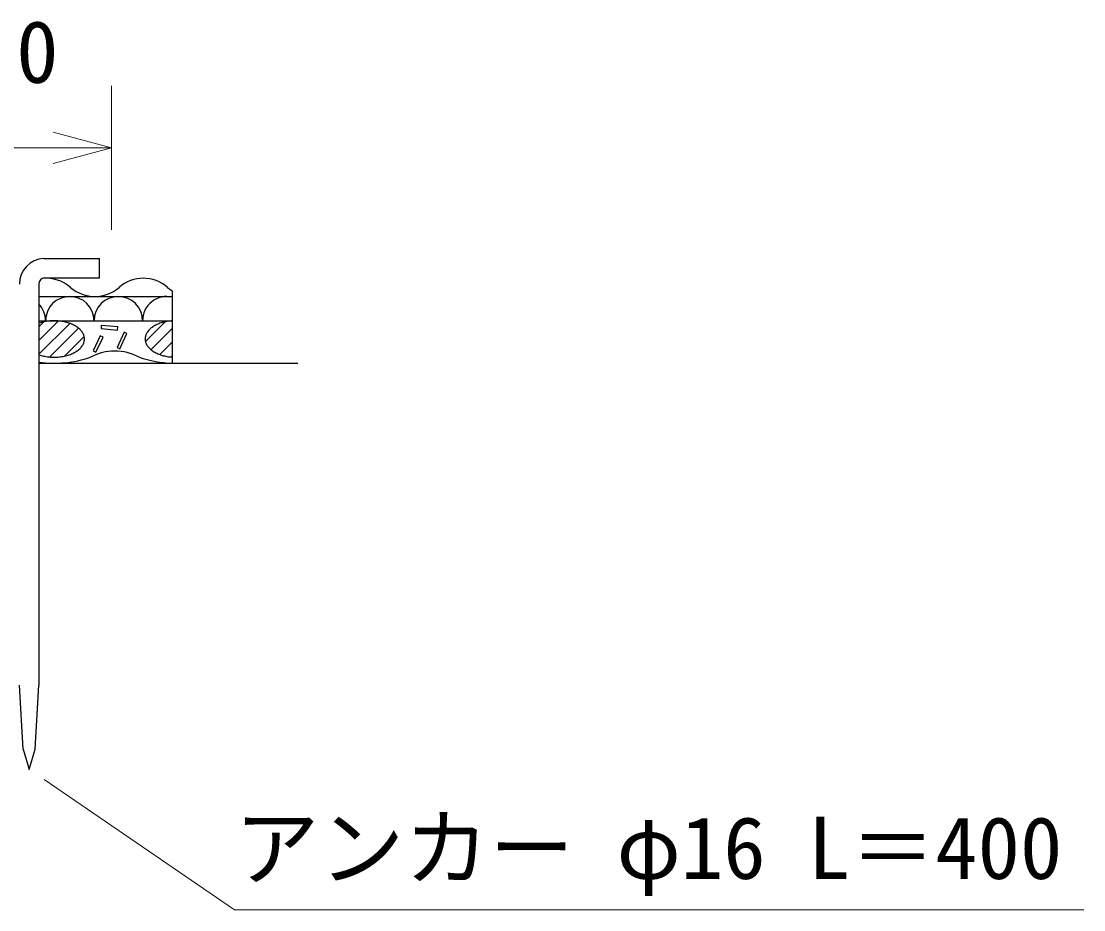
# Model space of a CAD drawing. Units: millimetres, scale not verified. Extents: x 200 to 8200, y 200 to 5825.
# Drawn here: x 3258 to 4134, y 3452 to 4185 of the extents above; entities that cross this region are included whole.
import ezdxf
from ezdxf.enums import TextEntityAlignment as Align

# ---------------------------------------------------------------- set-up
doc = ezdxf.new("R2010")
doc.units = ezdxf.units.MM
doc.header["$LTSCALE"] = 20
for name, color, linetype, lineweight in [('C-STR', 7, 'Continuous', 25), ('C-STR-DIM', 1, 'Continuous', 13), ('C-STR-HTXT', 1, 'Continuous', 13)]:
    doc.layers.add(name, color=color, linetype=linetype, lineweight=lineweight)
doc.styles.add('ＭＳ ゴシック', font='')
doc.styles.get('ＭＳ ゴシック').set_extended_font_data('MS Gothic')

msp = doc.modelspace()

# ---------------------------------------------------------------- linework, layer by layer
at = {"layer": 'C-STR'}
for p, q in [((3276.77, 3988.97), (3322.69, 3988.97)), ((3322.69, 3972.97), (3322.69, 3988.97)), ((3272.69, 3967.99), (3272.69, 3637.27)), ((3277.24, 3972.97), (3322.69, 3972.97)), ((3382.69, 3962.37), (3382.69, 3902.71)), ((3272.69, 3957.71), (3382.69, 3957.71)), ((3272.69, 3937.71), (3382.69, 3937.71)), ((3288.81, 3937.56), (3272.69, 3921.44)), ((3272.69, 3932.75), (3276.75, 3936.81)), ((3272.69, 3910.13), (3298.14, 3935.58)), ((3360.53, 3920.59), (3376.75, 3936.81)), ((3305.45, 3931.57), (3281.74, 3907.86)), ((3293.8, 3908.61), (3310.02, 3924.84)), ((3382.69, 3931.44), (3365.1, 3913.85)), ((3372.41, 3909.85), (3382.69, 3920.13)), ((3382.69, 3908.81), (3381.74, 3907.86)), ((3272.69, 3902.71), (3486.13, 3902.71)), ((3259.69, 3584.66), (3256.69, 3637.27)), ((3269.69, 3584.66), (3272.69, 3637.27)), ((3259.69, 3584.66), (3264.69, 3567.99)), ((3264.69, 3567.99), (3269.69, 3584.66))]:
    msp.add_line(p, q, dxfattribs=at)
for points in [[(3337.57, 3930.11), (3337.79, 3932.59), (3324.13, 3933.79), (3323.92, 3931.31)], [(3317.52, 3912.91), (3319.77, 3911.85), (3325.57, 3924.28), (3323.31, 3925.33)], [(3337.28, 3915.78), (3339.53, 3914.72), (3345.33, 3927.15), (3343.07, 3928.2)]]:
    msp.add_lwpolyline(points, close=True, dxfattribs=at)
for centre, radius, start, end in [((3277.69, 3967.99), 21, 92.49393, 180), ((3277.69, 3967.99), 5, 95.11233, 180), ((3258.19, 3937.71), 20, 0, 43.54165), ((3298.19, 3937.71), 20, 0, 180), ((3338.19, 3937.71), 20, 0, 180), ((3378.19, 3937.71), 20, 77.00455, 180), ((3283.74, 3904.02), 33.53, 105.7722, 109.23865), ((3284.41, 3901.61), 36.03, 102.44994, 105.75514), ((3284.86, 3899.51), 38.17, 99.25562, 102.4373), ((3285.12, 3897.85), 39.86, 96.15451, 99.24706), ((3285.24, 3896.7), 41.02, 93.11446, 96.14978), ((3285.28, 3896.12), 41.59, 90.10501, 93.11342), ((3285.28, 3896.15), 41.56, 87.09658, 90.10764), ((3285.31, 3896.78), 40.93, 84.05961, 87.10295), ((3285.45, 3897.99), 39.72, 80.96375, 84.0699), ((3285.73, 3899.7), 37.98, 77.77698, 80.97825), ((3286.2, 3901.83), 35.8, 74.46479, 77.79609), ((3286.89, 3904.26), 33.27, 70.98925, 74.48901), ((3287.81, 3906.89), 30.49, 67.30818, 71.01918), ((3288.96, 3909.57), 27.57, 63.37445, 67.34451), ((3290.29, 3912.2), 24.62, 59.13553, 63.41784), ((3291.78, 3914.66), 21.75, 54.53384, 59.18653), ((3293.37, 3916.85), 19.05, 49.50835, 54.59261), ((3377.3, 3916.7), 19.23, 125.95326, 130.90382), ((3378.86, 3914.52), 21.91, 121.36773, 125.90641), ((3380.32, 3912.08), 24.76, 117.14259, 121.32808), ((3381.64, 3909.49), 27.67, 113.22184, 117.10952), ((3382.76, 3906.83), 30.55, 109.5542, 113.19469), ((3383.66, 3904.24), 33.29, 106.09355, 109.53235), ((3384.35, 3901.84), 35.79, 102.79857, 106.07645), ((3384.82, 3899.73), 37.95, 99.63212, 102.78577), ((3385.1, 3898.03), 39.67, 96.56044, 99.62328), ((3385.23, 3896.82), 40.89, 93.5523, 96.5553), ((3294.98, 3918.7), 16.59, 43.99837, 49.5743), ((3296.54, 3920.19), 14.43, 37.95079, 44.06963), ((3297.99, 3921.29), 12.62, 31.33163, 38.0236), ((3299.24, 3922.04), 11.16, 24.14192, 31.39994), ((3300.22, 3922.47), 10.08, 16.43508, 24.19773), ((3300.9, 3922.67), 9.38, 8.32901, 16.46994), ((3301.24, 3922.71), 9.04, 0.00354, 8.33665), ((3369.34, 3922.71), 9.07, 171.78202, 179.98305), ((3369.73, 3922.65), 9.46, 163.77104, 171.73765), ((3370.44, 3922.43), 10.2, 156.14515, 163.70991), ((3371.46, 3921.97), 11.32, 149.02042, 156.07548), ((3372.71, 3921.19), 12.79, 142.45113, 148.94923), ((3374.15, 3920.06), 14.62, 136.44073, 142.3833), ((3375.71, 3918.56), 16.78, 130.95819, 136.37902), ((3294.71, 3927.01), 16.98, 310.48982, 315.93751), ((3296.29, 3925.46), 14.77, 316.00019, 321.97939), ((3297.76, 3924.29), 12.89, 322.04859, 328.59618), ((3299.04, 3923.49), 11.38, 328.66913, 335.78901), ((3300.08, 3923.01), 10.23, 335.86073, 343.50647), ((3300.81, 3922.78), 9.47, 343.56965, 351.63141), ((3301.21, 3922.72), 9.07, 351.67741, 359.98241), ((3369.31, 3922.71), 9.04, 180.00339, 188.23148), ((3369.64, 3922.76), 9.37, 188.22414, 196.2671), ((3370.3, 3922.95), 10.05, 196.23353, 203.91135), ((3371.27, 3923.36), 11.11, 203.85745, 211.0466), ((3372.49, 3924.08), 12.52, 210.98037, 217.61921), ((3373.9, 3925.15), 14.3, 217.54833, 223.6276), ((3375.44, 3926.59), 16.4, 223.55791, 229.10483), ((3283.6, 3940.99), 33.08, 250.738, 254.25114), ((3285.28, 3995.21), 92.5, 262.17818, 288.92464), ((3284.31, 3943.44), 35.64, 254.22655, 257.56837), ((3284.8, 3945.59), 37.85, 257.54893, 260.75815), ((3285.09, 3947.34), 39.61, 260.74334, 263.85509), ((3285.23, 3948.58), 40.86, 263.84451, 266.89125), ((3285.27, 3949.25), 41.54, 266.88461, 269.89696), ((3285.28, 3949.33), 41.61, 269.89407, 272.90171), ((3285.3, 3948.79), 41.08, 272.90249, 275.93495), ((3285.42, 3947.68), 39.96, 275.93942, 279.02693), ((3285.67, 3946.05), 38.31, 279.03522, 282.20955), ((3286.11, 3943.98), 36.2, 282.22189, 285.51723), ((3286.76, 3941.59), 33.71, 285.53396, 288.98778), ((3287.65, 3938.99), 30.97, 289.00936, 292.66328), ((3288.75, 3936.3), 28.06, 292.69026, 296.59078), ((3290.06, 3933.66), 25.11, 296.62383, 300.8228), ((3291.53, 3931.17), 22.22, 300.8626, 305.41703), ((3293.1, 3928.93), 19.48, 305.46423, 310.43482), ((3335.28, 3870.21), 42.5, 61.92751, 118.07249), ((3385.28, 3995.21), 92.5, 251.07536, 268.39701), ((3377.03, 3928.39), 18.81, 229.04005, 234.10284), ((3378.6, 3930.53), 21.45, 234.04487, 238.68095), ((3380.09, 3932.92), 24.27, 238.63044, 242.89886), ((3381.43, 3935.5), 27.18, 242.85571, 246.8129), ((3382.59, 3938.15), 30.07, 246.77663, 250.47445), ((3383.53, 3940.76), 32.85, 250.44442, 253.92965), ((3384.25, 3943.21), 35.4, 253.90521, 257.21974), ((3384.75, 3945.37), 37.62, 257.20031, 260.38177), ((3385.06, 3947.15), 39.42, 260.36685, 263.44941), ((3385.22, 3948.44), 40.73, 263.43861, 266.45377)]:
    msp.add_arc(centre, radius, start, end, dxfattribs=at)
at = {"layer": 'C-STR', "color": 1}
for centre, start, end in [((3278.86, 3942.3), 48.88791, 96.12397), ((3358.86, 3942.3), 48.88791, 131.11209), ((3318.86, 3988.13), 228.88791, 311.11209), ((3398.86, 3988.13), 228.88791, 237.88526)]:
    msp.add_arc(centre, 30.42, start, end, dxfattribs=at)
at = {"layer": 'C-STR-DIM'}
for p, q in [((3332.69, 4012.71), (3332.69, 4131.3)), ((3332.69, 4080.25), (3284.39, 4093.19)), ((3332.69, 4080.25), (3132.69, 4080.25)), ((3332.69, 4080.25), (3284.39, 4067.31)), ((3332.69, 4071.3), (3332.69, 4040.25))]:
    msp.add_line(p, q, dxfattribs=at)
at = {"layer": 'C-STR-HTXT'}
for p, q in [((3277.07, 3559.53), (3433.88, 3452.31)), ((3433.88, 3452.31), (4133.88, 3452.31))]:
    msp.add_line(p, q, dxfattribs=at)

# ---------------------------------------------------------------- texts
at = {"layer": 'C-STR-DIM', "color": 7, "style": 'ＭＳ ゴシック'}
msp.add_text('200', height=51.32, dxfattribs=at).set_placement((3184.18, 4118.41), align=Align.BOTTOM_LEFT)
at = {"layer": 'C-STR-HTXT', "color": 7, "style": 'ＭＳ ゴシック'}
msp.add_text('アンカー φ16 L＝400', height=51.32, dxfattribs=at).set_placement((3433.88, 3462.31), align=Align.BOTTOM_LEFT)

doc.saveas('drawing.dxf')
